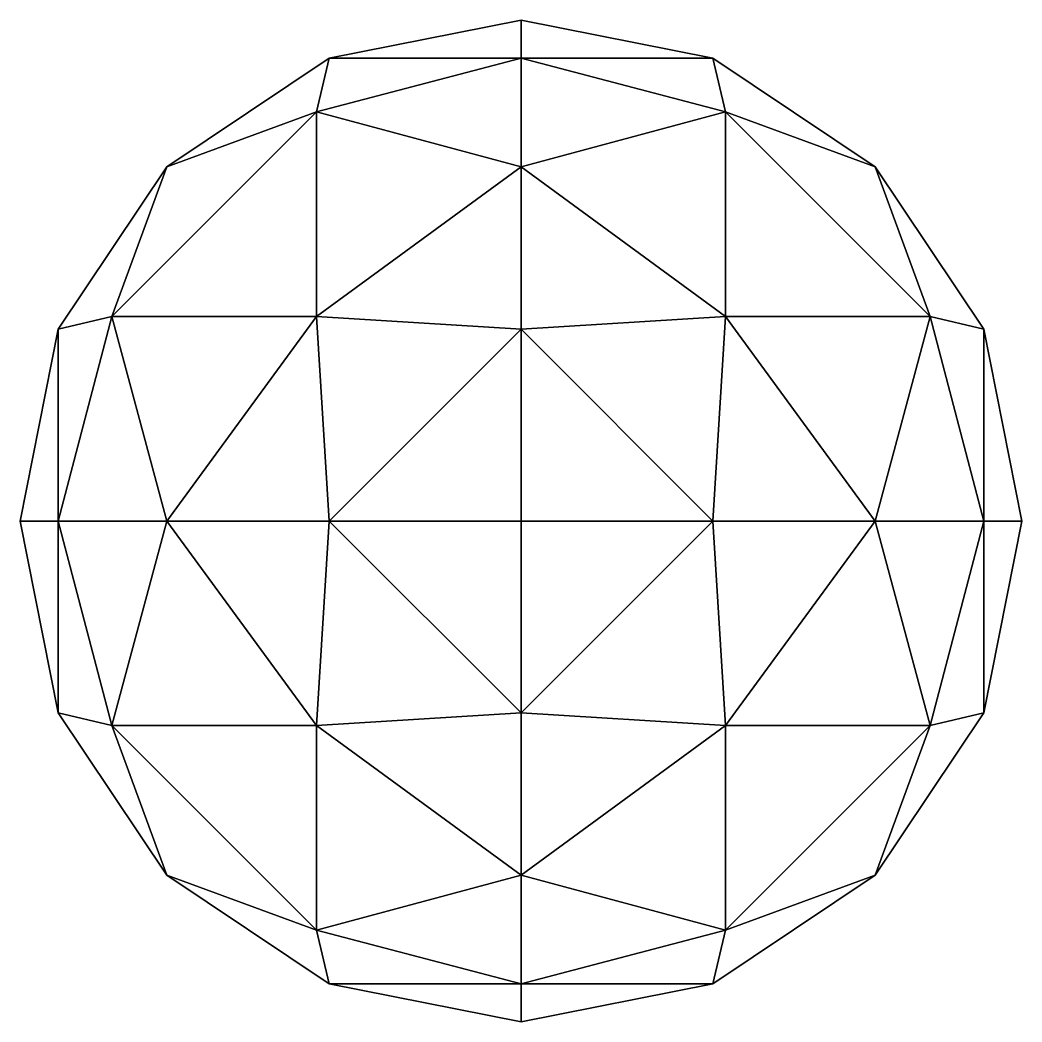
# Model space of a CAD drawing. Header units: metres. Extents: x -1 to 1, y -1 to 1.
import ezdxf

# ---------------------------------------------------------------- set-up
doc = ezdxf.new("R2010")
doc.units = ezdxf.units.M
doc.layers.add('MYLAYER1', color=16, linetype='CONTINUOUS')

# ---------------------------------------------------------------- blocks, each defined once
blk = doc.blocks.new('MyBlock')
at = {"layer": 'MYLAYER1'}
for points in [[(-0.382683, 0.92388), (0, 0.92388, 0.382683), (0, 1)], [(0, 0.92388, -0.382683), (-0.382683, 0.92388), (0, 1)], [(0, 1), (0, 0.92388, 0.382683), (0.382683, 0.92388)], [(0, 0.92388, -0.382683), (0, 1), (0.382683, 0.92388)], [(-0.707107, 0.707107), (-0.408248, 0.816497, 0.408248), (-0.382683, 0.92388)], [(-0.408248, 0.816497, -0.408248), (-0.707107, 0.707107), (-0.382683, 0.92388)], [(-0.408248, 0.816497, 0.408248), (0, 0.707107, 0.707107), (0, 0.92388, 0.382683)], [(-0.382683, 0.92388), (-0.408248, 0.816497, 0.408248), (0, 0.92388, 0.382683)], [(0, 0.707107, -0.707107), (-0.408248, 0.816497, -0.408248), (0, 0.92388, -0.382683)], [(0, 0.92388, -0.382683), (-0.408248, 0.816497, -0.408248), (-0.382683, 0.92388)], [(0, 0.92388, 0.382683), (0, 0.707107, 0.707107), (0.408248, 0.816497, 0.408248)], [(0.382683, 0.92388), (0, 0.92388, 0.382683), (0.408248, 0.816497, 0.408248)], [(0, 0.707107, -0.707107), (0, 0.92388, -0.382683), (0.408248, 0.816497, -0.408248)], [(0.408248, 0.816497, -0.408248), (0, 0.92388, -0.382683), (0.382683, 0.92388)], [(0.382683, 0.92388), (0.408248, 0.816497, 0.408248), (0.707107, 0.707107)], [(0.408248, 0.816497, -0.408248), (0.382683, 0.92388), (0.707107, 0.707107)], [(-0.707107, 0.707107), (-0.816497, 0.408248, 0.408248), (-0.408248, 0.816497, 0.408248)], [(-0.408248, 0.816497, 0.408248), (-0.816497, 0.408248, 0.408248), (-0.408248, 0.408248, 0.816497)], [(-0.408248, 0.816497, -0.408248), (-0.408248, 0.408248, -0.816497), (-0.816497, 0.408248, -0.408248)], [(-0.408248, 0.816497, -0.408248), (-0.816497, 0.408248, -0.408248), (-0.707107, 0.707107)], [(-0.408248, 0.816497, 0.408248), (-0.408248, 0.408248, 0.816497), (0, 0.707107, 0.707107)], [(0, 0.707107, -0.707107), (-0.408248, 0.408248, -0.816497), (-0.408248, 0.816497, -0.408248)], [(0.408248, 0.816497, 0.408248), (0, 0.707107, 0.707107), (0.408248, 0.408248, 0.816497)], [(0.408248, 0.408248, -0.816497), (0, 0.707107, -0.707107), (0.408248, 0.816497, -0.408248)], [(0.707107, 0.707107), (0.408248, 0.816497, 0.408248), (0.816497, 0.408248, 0.408248)], [(0.816497, 0.408248, 0.408248), (0.408248, 0.816497, 0.408248), (0.408248, 0.408248, 0.816497)], [(0.816497, 0.408248, -0.408248), (0.408248, 0.408248, -0.816497), (0.408248, 0.816497, -0.408248)], [(0.816497, 0.408248, -0.408248), (0.408248, 0.816497, -0.408248), (0.707107, 0.707107)], [(-0.92388, 0.382683), (-0.816497, 0.408248, 0.408248), (-0.707107, 0.707107)], [(-0.816497, 0.408248, -0.408248), (-0.92388, 0.382683), (-0.707107, 0.707107)], [(-0.408248, 0.408248, 0.816497), (0, 0.382683, 0.92388), (0, 0.707107, 0.707107)], [(0, 0.382683, -0.92388), (-0.408248, 0.408248, -0.816497), (0, 0.707107, -0.707107)], [(0, 0.707107, 0.707107), (0, 0.382683, 0.92388), (0.408248, 0.408248, 0.816497)], [(0, 0.382683, -0.92388), (0, 0.707107, -0.707107), (0.408248, 0.408248, -0.816497)], [(0.707107, 0.707107), (0.816497, 0.408248, 0.408248), (0.92388, 0.382683)], [(0.816497, 0.408248, -0.408248), (0.707107, 0.707107), (0.92388, 0.382683)], [(-0.92388, 0, 0.382683), (-0.707107, 0, 0.707107), (-0.816497, 0.408248, 0.408248)], [(-0.92388, 0.382683), (-0.92388, 0, 0.382683), (-0.816497, 0.408248, 0.408248)], [(-0.707107, 0, -0.707107), (-0.92388, 0, -0.382683), (-0.816497, 0.408248, -0.408248)], [(-0.816497, 0.408248, -0.408248), (-0.92388, 0, -0.382683), (-0.92388, 0.382683)], [(-0.816497, 0.408248, 0.408248), (-0.707107, 0, 0.707107), (-0.408248, 0.408248, 0.816497)], [(-0.408248, 0.408248, -0.816497), (-0.707107, 0, -0.707107), (-0.816497, 0.408248, -0.408248)], [(-0.707107, 0, 0.707107), (-0.382683, 0, 0.92388), (-0.408248, 0.408248, 0.816497)], [(-0.382683, 0, -0.92388), (-0.707107, 0, -0.707107), (-0.408248, 0.408248, -0.816497)], [(-0.408248, 0.408248, 0.816497), (-0.382683, 0, 0.92388), (0, 0.382683, 0.92388)], [(0, 0.382683, -0.92388), (-0.382683, 0, -0.92388), (-0.408248, 0.408248, -0.816497)], [(0.408248, 0.408248, 0.816497), (0, 0.382683, 0.92388), (0.382683, 0, 0.92388)], [(0.382683, 0, -0.92388), (0, 0.382683, -0.92388), (0.408248, 0.408248, -0.816497)], [(0.408248, 0.408248, 0.816497), (0.382683, 0, 0.92388), (0.707107, 0, 0.707107)], [(0.382683, 0, -0.92388), (0.408248, 0.408248, -0.816497), (0.707107, 0, -0.707107)], [(0.816497, 0.408248, 0.408248), (0.408248, 0.408248, 0.816497), (0.707107, 0, 0.707107)], [(0.707107, 0, -0.707107), (0.408248, 0.408248, -0.816497), (0.816497, 0.408248, -0.408248)], [(0.816497, 0.408248, 0.408248), (0.707107, 0, 0.707107), (0.92388, 0, 0.382683)], [(0.707107, 0, -0.707107), (0.816497, 0.408248, -0.408248), (0.92388, 0, -0.382683)], [(0.92388, 0.382683), (0.816497, 0.408248, 0.408248), (0.92388, 0, 0.382683)], [(0.92388, 0, -0.382683), (0.816497, 0.408248, -0.408248), (0.92388, 0.382683)], [(-1, 0), (-0.92388, 0, 0.382683), (-0.92388, 0.382683)], [(-0.92388, 0, -0.382683), (-1, 0), (-0.92388, 0.382683)], [(-0.382683, 0, 0.92388), (0, 0, 1), (0, 0.382683, 0.92388)], [(0, 0, -1), (-0.382683, 0, -0.92388), (0, 0.382683, -0.92388)], [(0, 0.382683, 0.92388), (0, 0, 1), (0.382683, 0, 0.92388)], [(0, 0, -1), (0, 0.382683, -0.92388), (0.382683, 0, -0.92388)], [(0.92388, 0.382683), (0.92388, 0, 0.382683), (1, 0)], [(0.92388, 0, -0.382683), (0.92388, 0.382683), (1, 0)], [(-0.92388, -0.382683), (-0.92388, 0, 0.382683), (-1, 0)], [(-0.92388, 0, -0.382683), (-0.92388, -0.382683), (-1, 0)], [(-0.816497, -0.408248, 0.408248), (-0.707107, 0, 0.707107), (-0.92388, 0, 0.382683)], [(-0.92388, -0.382683), (-0.816497, -0.408248, 0.408248), (-0.92388, 0, 0.382683)], [(-0.707107, 0, -0.707107), (-0.816497, -0.408248, -0.408248), (-0.92388, 0, -0.382683)], [(-0.92388, 0, -0.382683), (-0.816497, -0.408248, -0.408248), (-0.92388, -0.382683)], [(-0.816497, -0.408248, 0.408248), (-0.408248, -0.408248, 0.816497), (-0.707107, 0, 0.707107)], [(-0.707107, 0, -0.707107), (-0.408248, -0.408248, -0.816497), (-0.816497, -0.408248, -0.408248)], [(-0.408248, -0.408248, 0.816497), (-0.382683, 0, 0.92388), (-0.707107, 0, 0.707107)], [(-0.382683, 0, -0.92388), (-0.408248, -0.408248, -0.816497), (-0.707107, 0, -0.707107)], [(-0.408248, -0.408248, 0.816497), (0, -0.382683, 0.92388), (-0.382683, 0, 0.92388)], [(-0.382683, 0, -0.92388), (0, -0.382683, -0.92388), (-0.408248, -0.408248, -0.816497)], [(0, -0.382683, 0.92388), (0, 0, 1), (-0.382683, 0, 0.92388)], [(0, 0, -1), (0, -0.382683, -0.92388), (-0.382683, 0, -0.92388)], [(0.382683, 0, 0.92388), (0, 0, 1), (0, -0.382683, 0.92388)], [(0.408248, -0.408248, 0.816497), (0.382683, 0, 0.92388), (0, -0.382683, 0.92388)], [(0, 0, -1), (0.382683, 0, -0.92388), (0, -0.382683, -0.92388)], [(0, -0.382683, -0.92388), (0.382683, 0, -0.92388), (0.408248, -0.408248, -0.816497)], [(0.707107, 0, 0.707107), (0.382683, 0, 0.92388), (0.408248, -0.408248, 0.816497)], [(0.382683, 0, -0.92388), (0.707107, 0, -0.707107), (0.408248, -0.408248, -0.816497)], [(0.816497, -0.408248, 0.408248), (0.707107, 0, 0.707107), (0.408248, -0.408248, 0.816497)], [(0.408248, -0.408248, -0.816497), (0.707107, 0, -0.707107), (0.816497, -0.408248, -0.408248)], [(0.92388, 0, 0.382683), (0.707107, 0, 0.707107), (0.816497, -0.408248, 0.408248)], [(0.707107, 0, -0.707107), (0.92388, 0, -0.382683), (0.816497, -0.408248, -0.408248)], [(0.92388, -0.382683), (0.92388, 0, 0.382683), (0.816497, -0.408248, 0.408248)], [(0.816497, -0.408248, -0.408248), (0.92388, 0, -0.382683), (0.92388, -0.382683)], [(1, 0), (0.92388, 0, 0.382683), (0.92388, -0.382683)], [(0.92388, 0, -0.382683), (1, 0), (0.92388, -0.382683)], [(-0.707107, -0.707107), (-0.816497, -0.408248, 0.408248), (-0.92388, -0.382683)], [(-0.816497, -0.408248, -0.408248), (-0.707107, -0.707107), (-0.92388, -0.382683)], [(0, -0.707107, 0.707107), (0, -0.382683, 0.92388), (-0.408248, -0.408248, 0.816497)], [(0, -0.382683, -0.92388), (0, -0.707107, -0.707107), (-0.408248, -0.408248, -0.816497)], [(0.408248, -0.408248, 0.816497), (0, -0.382683, 0.92388), (0, -0.707107, 0.707107)], [(0, -0.382683, -0.92388), (0.408248, -0.408248, -0.816497), (0, -0.707107, -0.707107)], [(0.92388, -0.382683), (0.816497, -0.408248, 0.408248), (0.707107, -0.707107)], [(0.816497, -0.408248, -0.408248), (0.92388, -0.382683), (0.707107, -0.707107)], [(-0.707107, -0.707107), (-0.408248, -0.816497, 0.408248), (-0.816497, -0.408248, 0.408248)], [(-0.816497, -0.408248, 0.408248), (-0.408248, -0.816497, 0.408248), (-0.408248, -0.408248, 0.816497)], [(-0.816497, -0.408248, -0.408248), (-0.408248, -0.408248, -0.816497), (-0.408248, -0.816497, -0.408248)], [(-0.816497, -0.408248, -0.408248), (-0.408248, -0.816497, -0.408248), (-0.707107, -0.707107)], [(-0.408248, -0.816497, 0.408248), (0, -0.707107, 0.707107), (-0.408248, -0.408248, 0.816497)], [(-0.408248, -0.408248, -0.816497), (0, -0.707107, -0.707107), (-0.408248, -0.816497, -0.408248)], [(0.408248, -0.816497, 0.408248), (0.408248, -0.408248, 0.816497), (0, -0.707107, 0.707107)], [(0, -0.707107, -0.707107), (0.408248, -0.408248, -0.816497), (0.408248, -0.816497, -0.408248)], [(0.707107, -0.707107), (0.816497, -0.408248, 0.408248), (0.408248, -0.816497, 0.408248)], [(0.408248, -0.816497, 0.408248), (0.816497, -0.408248, 0.408248), (0.408248, -0.408248, 0.816497)], [(0.408248, -0.816497, -0.408248), (0.408248, -0.408248, -0.816497), (0.816497, -0.408248, -0.408248)], [(0.408248, -0.816497, -0.408248), (0.816497, -0.408248, -0.408248), (0.707107, -0.707107)], [(-0.382683, -0.92388), (-0.408248, -0.816497, 0.408248), (-0.707107, -0.707107)], [(-0.408248, -0.816497, -0.408248), (-0.382683, -0.92388), (-0.707107, -0.707107)], [(0, -0.92388, 0.382683), (0, -0.707107, 0.707107), (-0.408248, -0.816497, 0.408248)], [(0, -0.707107, -0.707107), (0, -0.92388, -0.382683), (-0.408248, -0.816497, -0.408248)], [(0.408248, -0.816497, 0.408248), (0, -0.707107, 0.707107), (0, -0.92388, 0.382683)], [(0, -0.707107, -0.707107), (0.408248, -0.816497, -0.408248), (0, -0.92388, -0.382683)], [(0.707107, -0.707107), (0.408248, -0.816497, 0.408248), (0.382683, -0.92388)], [(0.408248, -0.816497, -0.408248), (0.707107, -0.707107), (0.382683, -0.92388)], [(-0.382683, -0.92388), (0, -0.92388, 0.382683), (-0.408248, -0.816497, 0.408248)], [(-0.408248, -0.816497, -0.408248), (0, -0.92388, -0.382683), (-0.382683, -0.92388)], [(0.382683, -0.92388), (0.408248, -0.816497, 0.408248), (0, -0.92388, 0.382683)], [(0, -0.92388, -0.382683), (0.408248, -0.816497, -0.408248), (0.382683, -0.92388)], [(0, -1), (0, -0.92388, 0.382683), (-0.382683, -0.92388)], [(0, -0.92388, -0.382683), (0, -1), (-0.382683, -0.92388)], [(0.382683, -0.92388), (0, -0.92388, 0.382683), (0, -1)], [(0, -0.92388, -0.382683), (0.382683, -0.92388), (0, -1)]]:
    blk.add_3dface(points, dxfattribs=at)

msp = doc.modelspace()

# ---------------------------------------------------------------- block references
msp.add_blockref('MyBlock', (0, 0))

doc.saveas('drawing.dxf')
